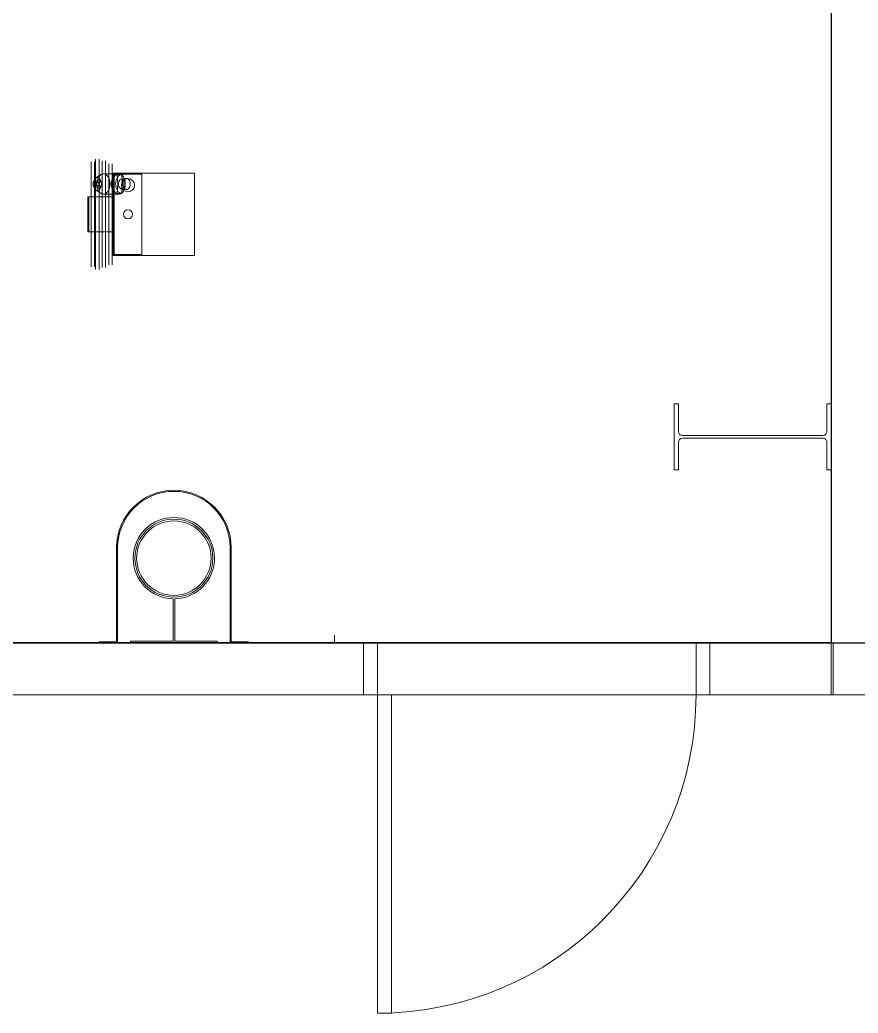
# Model space of a CAD drawing. Header units: millimetres. Extents: x -637480 to 299894, y -125373 to 39000.
# Drawn here: x 150777 to 153197, y -1070 to 1800 of the extents above; entities that cross this region are included whole.
import ezdxf

# ---------------------------------------------------------------- set-up
doc = ezdxf.new("R2010")
doc.units = ezdxf.units.MM
doc.linetypes.add('Xref building Toll$0$Grid Line', pattern=[22.225, 12.7, -3.175, 3.175, -3.175])
for name, color, linetype, lineweight in [('AM_BOR', 4, 'Continuous', 25), ('Xref building Toll$0$A-DETL', 90, 'Continuous', 9), ('Xref building Toll$0$A-DOOR', 31, 'Continuous', 9), ('Xref building Toll$0$A-DOOR-HDLN', 31, 'Continuous', 9), ('Xref building Toll$0$A-FLOR', 192, 'Continuous', 25), ('Xref building Toll$0$A-GENM', 13, 'Continuous', 9), ('Xref building Toll$0$A-WALL', 113, 'Continuous', 9), ('Xref building Toll$0$E-ELEC-EQPM', 71, 'Continuous', 9), ('Xref building Toll$0$P-PIPE', 3, 'Continuous', 9), ('Xref building Toll$0$S-COLS', 52, 'Continuous', 9)]:
    doc.layers.add(name, color=color, linetype=linetype, lineweight=lineweight)
doc.layers.add('Xref building Toll$0$S-GRID', color=8, linetype='Continuous')

# ---------------------------------------------------------------- blocks, each defined once
blk = doc.blocks.new('Xref building Toll$0$Toll Grids')
at = {"layer": 'Xref building Toll$0$S-GRID', "linetype": 'Xref building Toll$0$Grid Line'}
blk.add_line((-9195.8, 0), (280997.7, 0), dxfattribs=at)
blk = doc.blocks.new('Xref building Toll$0$CST_ Charging Station - Forklift - Standard-1609571-MASTER GROUND FLOOR')
at = {"layer": 'Xref building Toll$0$E-ELEC-EQPM'}
for p, q in [((-84, -45.5), (-84, -121.7)), ((-84, -48.6), (-84, -45.5)), ((-84, -45.5), (-84, -45.5)), ((-84, -45.5), (17.6, -45.5)), ((17.6, -45.5), (-84, -45.5)), ((-84, -121.7), (-84, -48.6)), ((-84, -48.6), (-84, -48.6)), ((17.6, -48.6), (-84, -48.6)), ((17.6, -48.6), (-84, -48.6)), ((17.6, -45.5), (17.6, -45.5)), ((17.6, -45.5), (17.6, -48.6)), ((17.6, -121.7), (17.6, -45.5)), ((17.6, -48.6), (17.6, -48.6)), ((17.6, -48.6), (17.6, -121.7)), ((37.3, -68.1), (27.5, -83)), ((81.5, -83), (71.6, -68.1)), ((25.1, -90.4), (25.1, -134.9)), ((83.8, -134.9), (83.8, -90.4)), ((-152.3, -118.5), (85.9, -118.5)), ((-152.3, -353.4), (-152.3, -118.5)), ((-152.3, -118.5), (85.9, -118.5)), ((85.9, -118.5), (-152.3, -118.5)), ((-152.3, -118.5), (-152.3, -118.5)), ((-152.3, -201), (-152.3, -118.5)), ((-152.3, -118.5), (-152.3, -201)), ((82.7, -121.7), (-149.1, -121.7)), ((-149.1, -121.7), (-149.1, -121.7)), ((-149.1, -121.7), (82.7, -121.7)), ((-149.1, -121.7), (-149.1, -201)), ((-149.1, -121.7), (-149.1, -201)), ((28.6, -120.1), (-92, -120.1)), ((-92, -120.1), (-92, -120.1)), ((-92, -120.1), (28.6, -120.1)), ((-92, -120.1), (-92, -121.7)), ((-92, -120.1), (-92, -121.7)), ((28.6, -121.7), (-92, -121.7)), ((-92, -121.7), (-92, -121.7)), ((-92, -121.7), (28.6, -121.7)), ((-84, -121.7), (-84, -121.7)), ((17.6, -121.7), (-84, -121.7)), ((17.6, -121.7), (-84, -121.7)), ((17.6, -121.7), (17.6, -121.7)), ((54.5, -132.4), (27.3, -130.6)), ((27.3, -130.6), (27.3, -143.3)), ((27.3, -143.3), (54.5, -145.1)), ((28.6, -120.1), (28.6, -120.1)), ((28.6, -121.7), (28.6, -120.1)), ((28.6, -120.1), (28.6, -121.7)), ((28.6, -121.7), (28.6, -121.7)), ((40, -142.4), (38.3, -156.9)), ((81.6, -130.6), (54.5, -132.4)), ((54.5, -145.1), (81.6, -143.3)), ((70.6, -156.9), (69, -142.4)), ((81.6, -143.3), (81.6, -130.6)), ((82.7, -121.7), (82.7, -121.7)), ((82.7, -201), (82.7, -121.7)), ((82.7, -121.7), (82.7, -201)), ((85.9, -118.5), (85.9, -353.4)), ((85.9, -118.5), (85.9, -118.5)), ((85.9, -118.5), (85.9, -201)), ((85.9, -118.5), (85.9, -201)), ((-152.3, -201), (-152.3, -201)), ((-152.3, -201), (85.9, -201)), ((85.9, -201), (-152.3, -201)), ((82.7, -201), (-149.1, -201)), ((-149.1, -201), (-149.1, -201)), ((-149.1, -201), (82.7, -201)), ((82.7, -201), (82.7, -201)), ((85.9, -201), (85.9, -201)), ((85.9, -353.4), (-152.3, -353.4))]:
    blk.add_line(p, q, dxfattribs=at)
at = {"layer": 'Xref building Toll$0$E-ELEC-EQPM', "flags": 128}
for points in [[(-185, -54.9), (-148.4, -54.9), (-56.4, -54.9), (-33.2, -54.9)], [(-33.2, -54.9), (-132, -54.9), (-183.2, -54.9), (-185, -54.9)], [(118.5, -54.9), (82, -54.9), (-10, -54.9), (-33.2, -54.9)], [(-33.2, -54.9), (65.6, -54.9), (116.8, -54.9), (118.5, -54.9)], [(-192.9, -67.6), (-156.3, -67.6), (-63.2, -67.6), (-33.2, -67.6)], [(-33.2, -67.6), (-134.9, -67.6), (-190, -67.6), (-192.9, -67.6)], [(-192.9, -77.9), (-156.3, -77.9), (-63.2, -77.9), (-33.2, -77.9)], [(-33.2, -77.9), (-134.9, -77.9), (-190, -77.9), (-192.9, -77.9)], [(-185, -65.2), (-148.4, -65.2), (-56.4, -65.2), (-33.2, -65.2)], [(-33.2, -65.2), (-132, -65.2), (-183.2, -65.2), (-185, -65.2)], [(118.5, -65.2), (82, -65.2), (-10, -65.2), (-33.2, -65.2)], [(-33.2, -65.2), (65.6, -65.2), (116.8, -65.2), (118.5, -65.2)], [(126.5, -67.6), (89.9, -67.6), (-3.2, -67.6), (-33.2, -67.6)], [(-33.2, -67.6), (68.5, -67.6), (123.6, -67.6), (126.5, -67.6)], [(126.5, -77.9), (89.9, -77.9), (-3.2, -77.9), (-33.2, -77.9)], [(-33.2, -77.9), (68.5, -77.9), (123.6, -77.9), (126.5, -77.9)], [(-187.3, -86.7), (-150.8, -86.7), (-58.5, -86.7), (-33.2, -86.7)], [(-33.2, -86.7), (-132.9, -86.7), (-185.3, -86.7), (-187.3, -86.7)], [(-187.3, -96.9), (-150.8, -96.9), (-58.5, -96.9), (-33.2, -96.9)], [(-33.2, -96.9), (-132.9, -96.9), (-185.3, -96.9), (-187.3, -96.9)], [(-179.4, -105.7), (-142.9, -105.7), (-51.7, -105.7), (-33.2, -105.7)], [(-33.2, -105.7), (-129.8, -105.7), (-178.2, -105.7), (-179.4, -105.7)], [(120.9, -86.7), (84.4, -86.7), (-8, -86.7), (-33.2, -86.7)], [(-33.2, -86.7), (66.5, -86.7), (118.8, -86.7), (120.9, -86.7)], [(120.9, -96.9), (84.4, -96.9), (-8, -96.9), (-33.2, -96.9)], [(-33.2, -96.9), (66.5, -96.9), (118.8, -96.9), (120.9, -96.9)], [(113, -105.7), (76.5, -105.7), (-14.7, -105.7), (-33.2, -105.7)], [(-33.2, -105.7), (63.4, -105.7), (111.8, -105.7), (113, -105.7)], [(-179.4, -116), (-142.9, -116), (-51.7, -116), (-33.2, -116)], [(-33.2, -116), (-129.8, -116), (-178.2, -116), (-179.4, -116)], [(113, -116), (76.5, -116), (-14.7, -116), (-33.2, -116)], [(-33.2, -116), (63.4, -116), (111.8, -116), (113, -116)]]:
    blk.add_lwpolyline(points, dxfattribs=at)
at = {"layer": 'Xref building Toll$0$E-ELEC-EQPM'}
for centre, radius, start, end in [((54.5, -72.8), 12, 90, 270), ((54.5, -72.8), 12, 90, 270), ((54.5, -72.8), 6.44, 90, 270), ((54.5, -72.8), 5.14, 90, 270), ((54.5, -72.8), 5.14, 90, 270), ((54.5, -72.8), 12, 270, 90), ((54.5, -72.8), 12, 270, 90), ((54.5, -72.8), 6.44, 270, 90), ((54.5, -72.8), 5.14, 270, 90), ((54.5, -72.8), 5.14, 270, 90), ((50.9, -161.4), 19.1, 0, 180), ((50.9, -161.4), 19, 0, 180), ((-33.2, -161.4), 12.7, 0, 180), ((-33.2, -161.4), 12.7, 0, 180), ((-33.2, -161.4), 12.7, 180, 360), ((-33.2, -161.4), 12.7, 180, 0), ((50.9, -161.4), 19.1, 180, 360), ((50.9, -161.4), 19, 180, 0)]:
    blk.add_arc(centre, radius, start, end, dxfattribs=at)
for centre, major_axis, start_param, end_param in [((54.5, -90.4), (-29.4, 0), 4.712389, 7.853982), ((54.5, -72.8), (-18.6, 0), 4.712389, 7.853982), ((54.5, -72.8), (-18.6, 0), 1.570796, 4.712389), ((54.5, -90.4), (-29.4, 0), 1.570796, 4.712389), ((54.5, -130.6), (-27.2, 0), 3.141593, 6.283185), ((54.5, -134.9), (-29.4, 0), 4.712389, 7.853982), ((54.5, -143.3), (-27.2, 0), 3.141593, 6.283185), ((54.5, -143.1), (-14.5, 0), 4.712389, 7.853982), ((54.5, -134.9), (-29.4, 0), 1.570796, 4.712389), ((54.5, -143.1), (-14.5, 0), 1.570796, 4.712389), ((54.5, -157.6), (-16.2, 0), 4.712389, 7.853982), ((54.5, -157.6), (-16.2, 0), 1.570796, 4.712389)]:
    blk.add_ellipse(centre, major_axis=major_axis, ratio=0.642788, start_param=start_param, end_param=end_param, dxfattribs=at)
blk = doc.blocks.new('Xref building Toll$0$UB-Universal Beam-Column - C1_5_460UB67-2149645-MASTER GROUND FLOOR')
at = {"layer": 'Xref building Toll$0$S-COLS', "lineweight": 18}
for p, q in [((95, 227), (-95, 227)), ((-95, 227), (-95, 214.3)), ((-95, 214.3), (-15.65, 214.3)), ((-4.25, 202.9), (-4.25, -202.9)), ((4.25, -202.9), (4.25, 202.9)), ((15.65, 214.3), (95, 214.3)), ((95, 214.3), (95, 227)), ((-15.65, -214.3), (-95, -214.3)), ((-95, -214.3), (-95, -227)), ((-95, -227), (95, -227)), ((95, -214.3), (15.65, -214.3)), ((95, -227), (95, -214.3))]:
    blk.add_line(p, q, dxfattribs=at)
at = {"layer": 'Xref building Toll$0$S-COLS'}
for p, q in [((-95, 227), (-95, 227)), ((-95, 214.3), (-95, 214.3)), ((95, 227), (95, 227)), ((95, 214.3), (95, 214.3)), ((-95, -214.3), (-95, -214.3)), ((-95, -227), (-95, -227)), ((95, -214.3), (95, -214.3)), ((95, -227), (95, -227))]:
    blk.add_line(p, q, dxfattribs=at)
at = {"layer": 'Xref building Toll$0$S-COLS', "lineweight": 18}
for centre, start, end in [((-15.65, 202.9), 0, 90), ((15.65, 202.9), 90, 180), ((-15.65, -202.9), 270, 0), ((15.65, -202.9), 180, 270)]:
    blk.add_arc(centre, 11.4, start, end, dxfattribs=at)
blk = doc.blocks.new('Xref building Toll$0$_SBA 1SWING SPDoor 01a - 920W x 2040H WD-1991709-MASTER GROUND FLOOR')
at = {"layer": 'Xref building Toll$0$A-DOOR'}
for p, q in [((460, 995), (420, 995)), ((420, 75), (420, 995)), ((460, 995), (460, 75)), ((-500, 75), (-500, 75)), ((-500, 75), (-500, -75)), ((-500, 75), (-460, 75)), ((-500, 75), (-460, 75)), ((-500, -75), (-500, 75)), ((-460, -75), (-460, 75)), ((-460, 75), (-460, 75)), ((-460, 75), (-460, -75)), ((460, 75), (420, 75)), ((460, 75), (460, -75)), ((500, 75), (460, 75)), ((460, 75), (460, 75)), ((460, 75), (500, 75)), ((460, -75), (460, 75)), ((500, -75), (500, 75)), ((500, 75), (500, 75)), ((500, 75), (500, -75)), ((-460, -75), (-500, -75)), ((-500, -75), (-500, -75)), ((-460, -75), (-500, -75)), ((-460, -75), (-460, -75)), ((460, -75), (500, -75)), ((460, -75), (460, -75)), ((500, -75), (460, -75)), ((500, -75), (500, -75))]:
    blk.add_line(p, q, dxfattribs=at)
blk.add_arc((460, 75), 920, 90, 180, dxfattribs=at)
at = {"layer": 'Xref building Toll$0$A-DOOR-HDLN'}
blk.add_line((-460, 75), (460, 75), dxfattribs=at)
blk = doc.blocks.new('Xref building Toll$0$DWP_Downpipe - 225mm-1784187-MASTER GROUND FLOOR')
at = {"layer": 'Xref building Toll$0$P-PIPE'}
for radius, start, end in [(112.5, 360, 180), (112.5, 0, 180), (107.5, 0, 180), (107.5, 0, 180), (112.5, 180, 360), (112.5, 180, 360), (107.5, 180, 0), (107.5, 180, 360)]:
    blk.add_arc((-33.5, 236), radius, start, end, dxfattribs=at)
blk = doc.blocks.new('Xref building Toll$0$IVS-GM-DownPipe Cover - DP 225mm-V308-MASTER GROUND FLOOR')
at = {"layer": 'Xref building Toll$0$A-GENM'}
for p, q in [((-162.5, 275), (-215.5, 275)), ((-215.5, 275), (-215.5, 272)), ((-215.5, 275), (-215.5, 275)), ((-215.5, 272), (-165.5, 272)), ((-215.5, 272), (-215.5, 272)), ((-165.5, 272), (-165.5, 0)), ((-165.5, 272), (-165.5, 272)), ((-162.5, 0), (-162.5, 275)), ((-162.5, 275), (-162.5, 275)), ((215.5, 275), (162.5, 275)), ((162.5, 275), (162.5, 0)), ((162.5, 275), (162.5, 275)), ((165.5, 0), (165.5, 272)), ((165.5, 272), (215.5, 272)), ((165.5, 272), (165.5, 272)), ((215.5, 272), (215.5, 275)), ((215.5, 275), (215.5, 275)), ((215.5, 272), (215.5, 272))]:
    blk.add_line(p, q, dxfattribs=at)
for radius in [165.5, 162.5]:
    blk.add_arc((0, 0), radius, 180, 360, dxfattribs=at)
blk = doc.blocks.new('Xref building Toll$0$DPS_Downpipe Clamp - D225-1784501-MASTER GROUND FLOOR')
at = {"layer": 'Xref building Toll$0$A-GENM'}
for p, q in [((125, 244.5), (-125, 244.5)), ((-125, 244.5), (-125, 239.5)), ((-125, 239.5), (-125, 244.5)), ((-125, 244.5), (125, 244.5)), ((-125, 244.5), (-125, 244.5)), ((-125, 239.5), (-2.5, 239.5)), ((-2.5, 239.5), (-125, 239.5)), ((-125, 239.5), (-125, 239.5)), ((-2.5, 239.5), (-2.5, 117.5)), ((-2.5, 117.5), (-2.5, 239.5)), ((-2.5, 239.5), (-2.5, 239.5)), ((2.5, 117.5), (2.5, 239.5)), ((2.5, 239.5), (125, 239.5)), ((125, 239.5), (2.5, 239.5)), ((2.5, 239.5), (2.5, 117.5)), ((2.5, 239.5), (2.5, 239.5)), ((125, 239.5), (125, 244.5)), ((125, 244.5), (125, 239.5)), ((125, 244.5), (125, 244.5)), ((125, 239.5), (125, 239.5)), ((-2.5, 117.5), (-2.5, 117.5)), ((2.5, 117.5), (2.5, 117.5))]:
    blk.add_line(p, q, dxfattribs=at)
for radius, start, end in [(117.5, 91.2192, 88.7808), (117.5, 91.2192, 88.7808), (112.5, 0, 180), (112.5, 0, 180), (112.5, 180, 0), (112.5, 180, 360)]:
    blk.add_arc((0, 0), radius, start, end, dxfattribs=at)
blk = doc.blocks.new('Xref building Toll')
at = {"layer": 'Xref building Toll$0$A-DETL'}
blk.add_line((151685, 21.8), (151685, 0), dxfattribs=at)
at = {"layer": 'Xref building Toll$0$A-FLOR'}
for p, q in [((153120, 19850), (153120, 0)), ((119436, 0), (270000, 0)), ((153120, 0), (121220, 0))]:
    blk.add_line(p, q, dxfattribs=at)
at = {"layer": 'Xref building Toll$0$A-WALL', "lineweight": 18}
for p, q in [((151769.5, -150), (151769.5, 0)), ((152769.5, 0), (152769.5, -150)), ((153120, 0), (153120, -150)), ((153125, 0), (153125, -150)), ((146976, -150), (151769.5, -150)), ((152769.5, -150), (153120, -150)), ((153125, -150), (155248.5, -150))]:
    blk.add_line(p, q, dxfattribs=at)
at = {"layer": 'Xref building Toll$0$A-WALL'}
for p, q in [((152769.5, -150), (151769.5, -150)), ((153120, -150), (153125, -150))]:
    blk.add_line(p, q, dxfattribs=at)
blk.add_blockref('Xref building Toll$0$Toll Grids', (0, 0))
at = {"layer": 'Xref building Toll$0$A-DOOR', "rotation": 180}
blk.add_blockref('Xref building Toll$0$_SBA 1SWING SPDoor 01a - 920W x 2040H WD-1991709-MASTER GROUND FLOOR', (152269.5, -75), dxfattribs=at)
at = {"layer": 'Xref building Toll$0$A-GENM', "rotation": 180}
for name, p in [('Xref building Toll$0$IVS-GM-DownPipe Cover - DP 225mm-V308-MASTER GROUND FLOOR', (151221.4, 275)), ('Xref building Toll$0$DPS_Downpipe Clamp - D225-1784501-MASTER GROUND FLOOR', (151221.4, 244.5))]:
    blk.add_blockref(name, p, dxfattribs=at)
at = {"layer": 'Xref building Toll$0$E-ELEC-EQPM', "rotation": 89.99999999999868}
blk.add_blockref('Xref building Toll$0$CST_ Charging Station - Forklift - Standard-1609571-MASTER GROUND FLOOR', (150927.4, 1271), dxfattribs=at)
at = {"layer": 'Xref building Toll$0$P-PIPE'}
blk.add_blockref('Xref building Toll$0$DWP_Downpipe - 225mm-1784187-MASTER GROUND FLOOR', (151254.9, 8.5), dxfattribs=at)
at = {"layer": 'Xref building Toll$0$S-COLS', "rotation": 89.99999999999999}
blk.add_blockref('Xref building Toll$0$UB-Universal Beam-Column - C1_5_460UB67-2149645-MASTER GROUND FLOOR', (152893, 595), dxfattribs=at)

msp = doc.modelspace()

# ---------------------------------------------------------------- block references
at = {"layer": 'AM_BOR'}
msp.add_blockref('Xref building Toll', (0, 0), dxfattribs=at)

doc.saveas('drawing.dxf')
